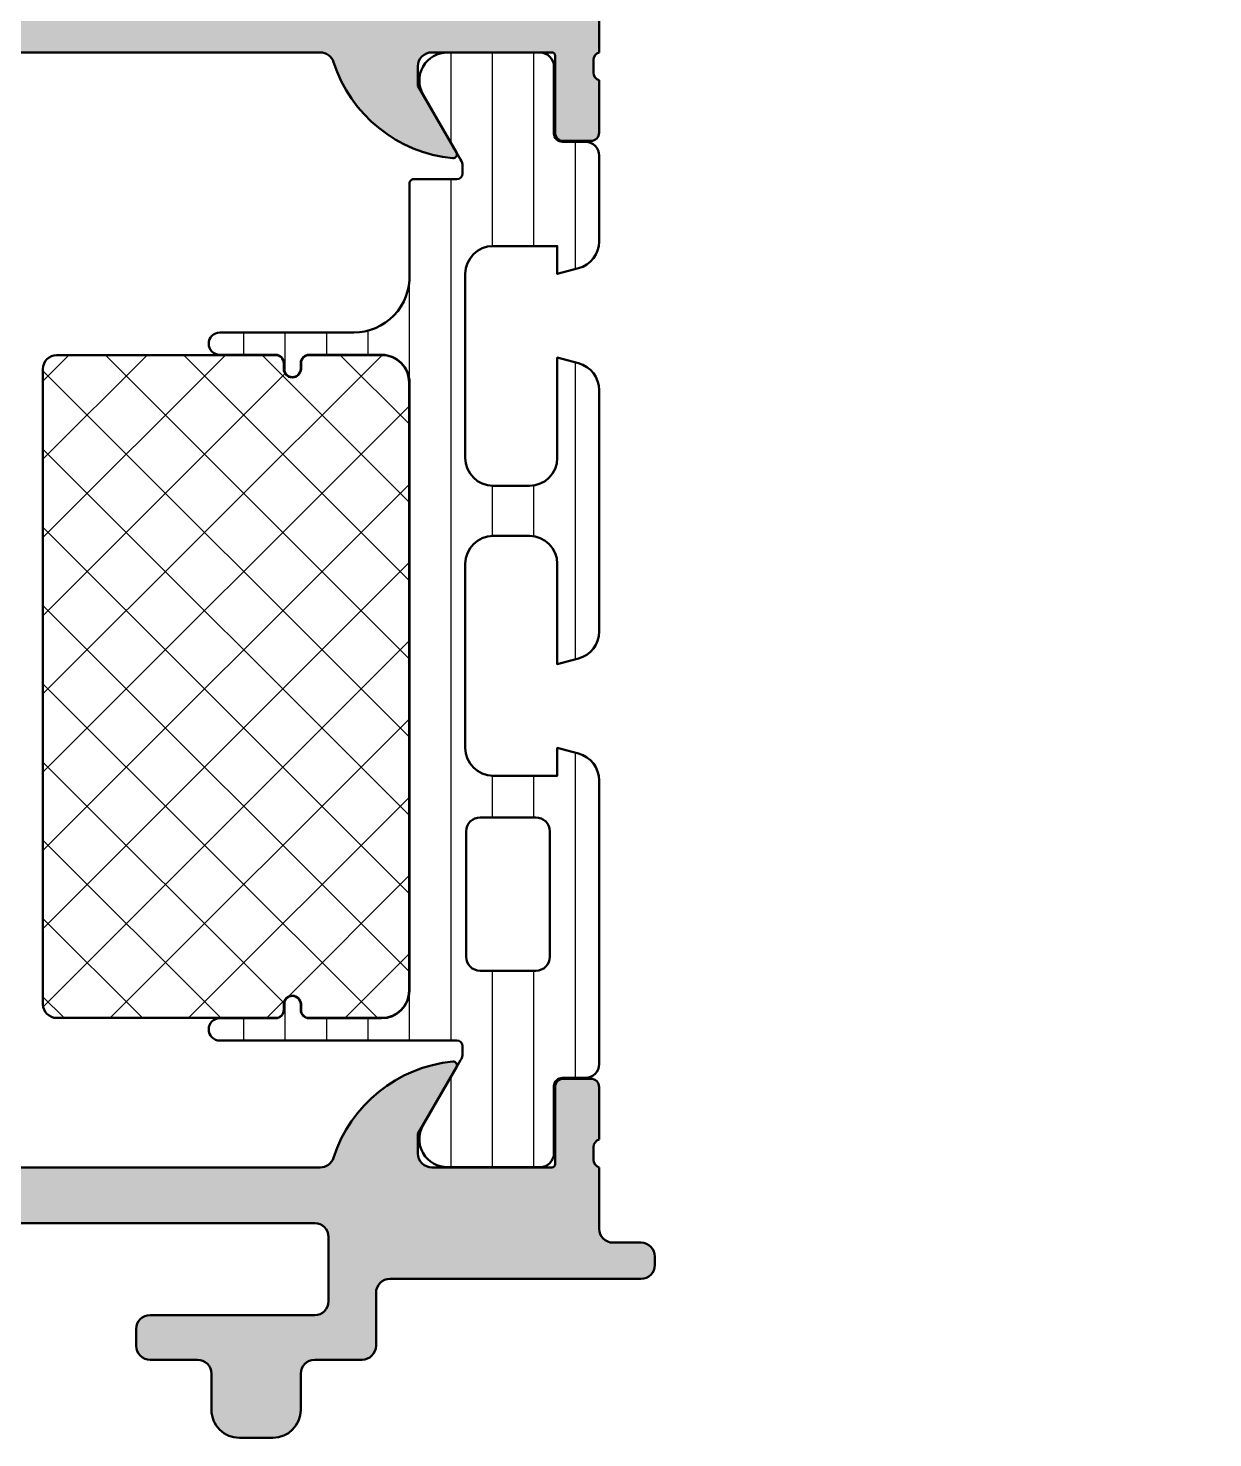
# Model space of a CAD drawing. Extents: x -4.5 to 60, y -87.2 to 0.
# Drawn here: x 17.5 to 60, y -87.2 to -36.6 of the extents above; entities that cross this region are included whole.
import ezdxf

# ---------------------------------------------------------------- set-up
doc = ezdxf.new("R2010")
doc.units = 0
for name, color, linetype, lineweight in [('0S-Alu contour', 7, 'Continuous', 50), ('0S-Alu hatch', 252, 'Continuous', 25), ('0S-Plastic contour', 254, 'Continuous', 50), ('0S-Plastic hatch', 253, 'Continuous', 25), ('0S-PT contour', 91, 'Continuous', 50), ('0S-PT hatch', 103, 'Continuous', 25)]:
    doc.layers.add(name, color=color, linetype=linetype, lineweight=lineweight)

# ---------------------------------------------------------------- blocks, each defined once
blk = doc.blocks.new('438370__1B727FAA_4828_47C8_94F1_CC97D6DBA15C_')
at = {"layer": '0S-Alu hatch'}
h = blk.add_hatch(color=256, dxfattribs=at)
edge = h.paths.add_edge_path()
edge.add_line((0.5, 0), (0.500450681694133, -1.999666455744744))
edge.add_line((0.500450681694133, -1.999666455744744), (0.7004506816941359, -1.999666455744744))
edge.add_line((0.7004506816941359, -1.999666455744744), (0.7003712279145802, -12.00000397255492))
edge.add_ellipse((0.2003712279303613, -11.99999999999964), major_axis=(-0.5000000000000027, 0), ratio=1, start_angle=90, end_angle=179.9995447792928, ccw=False)
edge.add_line((0.2003712279303613, -12.49999999999964), (-3.200002793002006, -12.49999999999964))
edge.add_arc((-3.200002793002006, -12.99999999999966), 0.5000000000000142, 90, 180)
edge.add_line((-3.70000279300202, -12.99999999999966), (-3.700002793002028, -16.39999999999965))
edge.add_arc((-3.200002793002028, -16.39999999999965), 0.5, 180, 270)
edge.add_line((-3.200002793002028, -16.89999999999965), (-2.70000279300202, -16.89999999999965))
edge.add_arc((-2.700002793002028, -16.39999999999965), 0.5, 270.0000000000008, 360)
edge.add_line((-2.200002793002028, -16.39999999999965), (-2.200002793002028, -13.99999999999966))
edge.add_line((-2.200002793002028, -13.99999999999966), (0, -13.99999999999966))
edge.add_ellipse((0, -14.49999999999966), major_axis=(-0.5, 0), ratio=1, start_angle=180, end_angle=270, ccw=False)
edge.add_line((0.5, -14.49999999999966), (0.5, -37.50000047048148))
edge.add_ellipse((0.4211635534569567, -37.76752106247459), major_axis=(-0.2788950563274337, 0), ratio=1, start_angle=178.8354106258825, end_angle=253.58012358050792, ccw=False)
edge.add_line((0.7000010000000004, -37.77318947047306), (0.7000010000000004, -38.22678347047296))
edge.add_ellipse((0.4211329043568384, -38.23244412995002), major_axis=(-0.2789255417371462, 0), ratio=1, start_angle=106.42459455535351, end_angle=181.1628700728881, ccw=False)
edge.add_line((0.5, -38.49998747047297), (0.5, -40.37999847048146))
edge.add_arc((0.8000000000000113, -40.37999847048146), 0.3000000000000114, 180, 270.0000000000013)
edge.add_line((0.8000000000000184, -40.67999847048147), (1.779974319042793, -40.67999847048146))
edge.add_arc((1.779974319042786, -40.37999847048145), 0.3000000000000114, 270.0000000000013, 360)
edge.add_line((2.079974319042797, -40.37999847048145), (2.07997431904279, -37.62000047048147))
edge.add_ellipse((2.199974319042787, -37.62000047048147), major_axis=(-0.1199999999999957, 0), ratio=1, start_angle=270, end_angle=360, ccw=False)
edge.add_line((2.199974319042787, -37.50000047048147), (6.5, -37.50000047048146))
edge.add_ellipse((6.5, -38.00000047048146), major_axis=(-0.5, 0), ratio=1, start_angle=180, end_angle=270, ccw=False)
edge.add_line((7, -38.00000047048146), (7, -38.70000047048144))
edge.add_line((7, -38.70000047048144), (5.618504542377642, -41.09282079350902))
edge.add_arc((5.73811978464829, -41.16188068583316), 0.1381197846482851, 149.9999999999973, 275.622577550796)
edge.add_arc((5.261776758826158, -36.32339160863387), 4.999999999999776, 275.6225775507942, 342.25158364393)
edge.add_ellipse((10.49999999999996, -38.00000047048166), major_axis=(-0.500000000000208, 0), ratio=1, start_angle=270, end_angle=342.25158364393064, ccw=False)
edge.add_line((10.49999999999996, -37.50000047048145), (27.99999999999999, -37.50000047048145))
edge.add_ellipse((27.99999999999999, -38.00000047048143), major_axis=(-0.4999999999999787, 0), ratio=1, start_angle=197.7484163560703, end_angle=270, ccw=False)
edge.add_arc((33.2382232411738, -36.32339160863363), 5.000000000000027, 197.7484163560699, 264.3774224492063)
edge.add_arc((32.76188021535169, -41.16188068583316), 0.1381197846483095, 264.3774224492052, 389.9999999999993)
edge.add_line((32.88149545762236, -41.092820793509), (31.49999999999999, -38.70000047048146))
edge.add_line((31.49999999999999, -38.70000047048146), (31.5, -38.00000047048146))
edge.add_ellipse((31.99999999999999, -38.00000047048146), major_axis=(-0.4999999999999858, 0), ratio=1, start_angle=270, end_angle=360, ccw=False)
edge.add_line((31.99999999999999, -37.50000047048148), (36.30002568095721, -37.50000047048148))
edge.add_ellipse((36.30002568095721, -37.62000047048147), major_axis=(-0.1199999999999974, 0), ratio=1, start_angle=180, end_angle=270.0000000000034, ccw=False)
edge.add_line((36.42002568095721, -37.62000047048147), (36.42002568095721, -40.37999847048147))
edge.add_arc((36.72002568095722, -40.37999847048147), 0.3000000000000043, 180, 270.0000000000027)
edge.add_line((36.72002568095723, -40.67999847048147), (37.7, -40.67999847048146))
edge.add_arc((37.7, -40.37999847048147), 0.2999999999999971, 270.0000000000013, 360)
edge.add_line((37.99999999999999, -40.37999847048147), (37.99999999999999, -38.49998747047295))
edge.add_ellipse((38.07886709564316, -38.23244412995002), major_axis=(-0.2789255417371423, 0), ratio=1, start_angle=-1.162870072879116, end_angle=73.57540544464621, ccw=False)
edge.add_line((37.79999899999999, -38.226783470473), (37.799999, -37.77318947047308))
edge.add_ellipse((38.07883644654307, -37.76752106247458), major_axis=(-0.2788950563274546, 0), ratio=1, start_angle=-73.58012358050439, end_angle=1.1645893741231816, ccw=False)
edge.add_line((38, -37.50000047048145), (38, -36.19999999999984))
edge.add_ellipse((38.4999999999999, -36.19999999999984), major_axis=(-0.4999999999999006, 0), ratio=1, start_angle=269.9999999999992, end_angle=360, ccw=False)
edge.add_line((38.49999999999991, -35.69999999999994), (41.49999999999998, -35.70000000000005))
edge.add_arc((41.5, -35.20000000000005), 0.5, 269.9999999999984, 360)
edge.add_line((42, -35.20000000000005), (42, -22.49999999999989))
edge.add_ellipse((42.52502695399255, -21.99999999999989), major_axis=(-0.7250195186467027, 0), ratio=1, start_angle=-43.60134995159717, end_angle=43.601349951597285, ccw=False)
edge.add_line((42, -21.49999999999989), (42, -17.5))
edge.add_ellipse((42.52502695399255, -17), major_axis=(-0.7250195186467027, 0), ratio=1, start_angle=-43.60134995159717, end_angle=43.601349951597285, ccw=False)
edge.add_line((42, -16.5), (42, -9.800000000000068))
edge.add_line((42, -9.800000000000068), (44.50000000000003, -9.799999999999969))
edge.add_arc((44.50000000000001, -9.299999999999969), 0.5, 270.0000000000025, 360)
edge.add_line((45.00000000000001, -9.299999999999981), (45.00000000000015, -2.500000000000056))
edge.add_ellipse((45.50000000000008, -2.500000000000056), major_axis=(-0.4999999999999361, 0), ratio=1, start_angle=270.00000000000244, end_angle=360, ccw=False)
edge.add_line((45.50000000000006, -2.000000000000113), (50.89999999999987, -1.999999999999872))
edge.add_ellipse((50.89999999999989, -2.499999999999957), major_axis=(-0.5000000000000853, 0), ratio=1, start_angle=180, end_angle=270.00000000000244, ccw=False)
edge.add_line((51.39999999999997, -2.499999999999943), (51.39999999999997, -4.499999999999943))
edge.add_arc((51.8999999999999, -4.499999999999943), 0.499999999999929, 180, 269.9999999999902)
edge.add_line((51.89999999999981, -4.999999999999872), (53.19999999999989, -5.000000000000099))
edge.add_arc((53.19999999999997, -4.500000000000028), 0.500000000000071, 269.9999999999902, 360)
edge.add_line((53.70000000000004, -4.500000000000028), (53.70000000000004, -4))
edge.add_line((53.70000000000004, -4), (52.70000000000005, -3.999999999999872))
edge.add_line((52.70000000000005, -3.999999999999872), (52.69999999999996, -2.499999999999943))
edge.add_ellipse((53.69999999999985, -2.499999999999886), major_axis=(-0.9999999999998863, 0), ratio=1, start_angle=269.9999999999996, end_angle=360, ccw=False)
edge.add_line((53.69999999999986, -1.5), (57.70000000000013, -1.500000000000042))
edge.add_ellipse((57.70000000000012, -2.499999999999985), major_axis=(-0.999999999999943, 0), ratio=1, start_angle=180, end_angle=269.9999999999996, ccw=False)
edge.add_line((58.70000000000007, -2.499999999999971), (58.70000000000009, -4.000000000000085))
edge.add_line((58.70000000000009, -4.000000000000085), (57.70000000000005, -4))
edge.add_line((57.70000000000005, -4), (57.70000000000004, -4.499999999999971))
edge.add_arc((58.20000000000006, -4.499999999999985), 0.5000000000000142, 180, 269.9999999999951)
edge.add_line((58.20000000000002, -5), (59.49999999999979, -5.000000000000113))
edge.add_arc((59.49999999999984, -4.499999999999943), 0.5000000000001706, 269.9999999999951, 360)
edge.add_line((60, -4.499999999999943), (60, -0.5))
edge.add_arc((59.5, -0.5), 0.5, 0, 90)
edge.add_line((59.5, 0), (0.5, 0))
edge = h.paths.add_edge_path()
edge.add_ellipse((2.80012443688907, -2.499991132928627), major_axis=(-0.4999999999999975, 0), ratio=1, start_angle=269.9999872669839, end_angle=359.99942502417446, ccw=False)
edge.add_line((2.800124548005598, -1.999991132928641), (42.70000011111657, -2.000000000000014))
edge.add_ellipse((42.70000000000004, -2.5), major_axis=(-0.4999999999999982, 0), ratio=1, start_angle=180, end_angle=269.99998726698306, ccw=False)
edge.add_line((43.20000000000002, -2.5), (43.20000000000005, -7.600000000000022))
edge.add_ellipse((42.69999999999994, -7.600000000000022), major_axis=(-0.5000000000001137, 0), ratio=1, start_angle=89.99999999999511, end_angle=180, ccw=False)
edge.add_line((42.69999999999989, -8.100000000000136), (41.29999999999999, -8.100000000000023))
edge.add_arc((41.29999999999991, -9.099999999999964), 0.999999999999943, 89.99999999999594, 180)
edge.add_line((40.29999999999997, -9.099999999999994), (40.30000000000007, -13.19999999999993))
edge.add_line((40.30000000000007, -13.19999999999993), (39.5, -14.0000000000001))
edge.add_line((39.5, -14.0000000000001), (39.49999999999999, -25))
edge.add_line((39.49999999999999, -25), (40.29999999999994, -25.80000000000007))
edge.add_line((40.29999999999994, -25.80000000000007), (40.29999999999995, -33.40000000000025))
edge.add_ellipse((39.80000000000011, -33.40000000000025), major_axis=(-0.4999999999998437, 0), ratio=1, start_angle=90, end_angle=180, ccw=False)
edge.add_line((39.80000000000011, -33.90000000000009), (36.7999999999999, -33.9000000000001))
edge.add_arc((36.79999999999991, -34.40000000000005), 0.4999999999999503, 90.00000000000081, 180)
edge.add_line((36.29999999999995, -34.40000000000022), (36.3000000000002, -35.09999999999979))
edge.add_ellipse((35.80000000000008, -35.09999999999979), major_axis=(-0.5000000000001137, 0), ratio=1, start_angle=90, end_angle=180, ccw=False)
edge.add_line((35.80000000000008, -35.5999999999999), (2.799797288570076, -35.60000000000002))
edge.add_ellipse((2.799797288570076, -35.10000000000002), major_axis=(-0.5, 0), ratio=1, start_angle=-0.0005749758254864901, end_angle=90, ccw=False)
edge.add_line((2.299797288595257, -35.09999498238915), (2.300124436914252, -2.499986115317994))
at = {"layer": '0S-Alu contour', "color": 7}
for points in [[(0.5, 0), (0.500450681694133, -1.999666455744744), (0.7004506816941359, -1.999666455744744), (0.7003712279145802, -12.00000397255492)], [(59.5, 0), (0.5, 0)], [(60, -4.499999999999943), (60, -0.5)], [(53.69999999999986, -1.5), (57.70000000000013, -1.500000000000042)], [(2.800124548005598, -1.999991132928641), (42.70000011111657, -2.000000000000014)], [(45.50000000000006, -2.000000000000113), (50.89999999999987, -1.999999999999872)], [(2.299797288595257, -35.09999498238915), (2.300124436914252, -2.499986115317994)], [(43.20000000000002, -2.5), (43.20000000000005, -7.600000000000022)], [(45.00000000000001, -9.299999999999981), (45.00000000000015, -2.500000000000056)], [(51.39999999999997, -2.499999999999943), (51.39999999999997, -4.499999999999943)], [(53.70000000000004, -4.500000000000028), (53.70000000000004, -4), (52.70000000000005, -3.999999999999872), (52.69999999999996, -2.499999999999943)], [(58.70000000000007, -2.499999999999971), (58.70000000000009, -4.000000000000085), (57.70000000000005, -4), (57.70000000000004, -4.499999999999971)], [(51.89999999999981, -4.999999999999872), (53.19999999999989, -5.000000000000099)], [(58.20000000000002, -5), (59.49999999999979, -5.000000000000113)], [(42.69999999999989, -8.100000000000136), (41.29999999999999, -8.100000000000023)], [(40.29999999999997, -9.099999999999994), (40.30000000000007, -13.19999999999993), (39.5, -14.0000000000001), (39.49999999999999, -25), (40.29999999999994, -25.80000000000007), (40.29999999999995, -33.40000000000025)], [(42, -16.5), (42, -9.800000000000068), (44.50000000000003, -9.799999999999969)], [(0.2003712279303613, -12.49999999999964), (-3.200002793002006, -12.49999999999964)], [(-3.70000279300202, -12.99999999999966), (-3.700002793002028, -16.39999999999965)], [(-2.200002793002028, -16.39999999999965), (-2.200002793002028, -13.99999999999966), (0, -13.99999999999966)], [(0.5, -14.49999999999966), (0.5, -37.50000047048148)], [(-3.200002793002028, -16.89999999999965), (-2.70000279300202, -16.89999999999965)], [(42, -21.49999999999989), (42, -17.5)], [(42, -35.20000000000005), (42, -22.49999999999989)], [(39.80000000000011, -33.90000000000009), (36.7999999999999, -33.9000000000001)], [(36.29999999999995, -34.40000000000022), (36.3000000000002, -35.09999999999979)], [(35.80000000000008, -35.5999999999999), (2.799797288570076, -35.60000000000002)], [(38.49999999999991, -35.69999999999994), (41.49999999999998, -35.70000000000005)], [(38, -37.50000047048145), (38, -36.19999999999984)], [(0.7000010000000004, -37.77318947047306), (0.7000010000000004, -38.22678347047296)], [(2.079974319042797, -40.37999847048145), (2.07997431904279, -37.62000047048147)], [(2.199974319042787, -37.50000047048147), (6.5, -37.50000047048146)], [(10.49999999999996, -37.50000047048145), (27.99999999999999, -37.50000047048145)], [(31.99999999999999, -37.50000047048148), (36.30002568095721, -37.50000047048148)], [(36.42002568095721, -37.62000047048147), (36.42002568095721, -40.37999847048147)], [(37.79999899999999, -38.226783470473), (37.799999, -37.77318947047308)], [(7, -38.00000047048146), (7, -38.70000047048144), (5.618504542377642, -41.09282079350902)], [(32.88149545762236, -41.092820793509), (31.49999999999999, -38.70000047048146), (31.5, -38.00000047048146)], [(0.5, -38.49998747047297), (0.5, -40.37999847048146)], [(37.99999999999999, -40.37999847048147), (37.99999999999999, -38.49998747047295)], [(0.8000000000000184, -40.67999847048147), (1.779974319042793, -40.67999847048146)], [(36.72002568095723, -40.67999847048147), (37.7, -40.67999847048146)]]:
    blk.add_lwpolyline(points, dxfattribs=at)
for centre, radius, start, end in [((59.5, -0.5), 0.5, 0, 90), ((51.8999999999999, -4.499999999999943), 0.499999999999929, 180, 269.9999999999902), ((53.19999999999997, -4.500000000000028), 0.500000000000071, 269.9999999999902, 0), ((58.20000000000006, -4.499999999999985), 0.5000000000000142, 180, 269.9999999999951), ((59.49999999999984, -4.499999999999943), 0.5000000000001706, 269.9999999999951, 0), ((41.29999999999991, -9.099999999999964), 0.999999999999943, 89.99999999999594, 180), ((44.50000000000001, -9.299999999999969), 0.5, 270.0000000000025, 0), ((-3.200002793002006, -12.99999999999966), 0.5000000000000142, 90, 180), ((-3.200002793002028, -16.39999999999965), 0.5, 180, 270), ((-2.700002793002028, -16.39999999999965), 0.5, 270.0000000000008, 0), ((36.79999999999991, -34.40000000000005), 0.4999999999999503, 90.00000000000081, 180), ((41.5, -35.20000000000005), 0.5, 269.9999999999984, 0), ((5.261776758826158, -36.32339160863387), 4.999999999999776, 275.6225775507942, 342.25158364393), ((33.2382232411738, -36.32339160863363), 5.000000000000027, 197.7484163560699, 264.3774224492063), ((0.8000000000000113, -40.37999847048146), 0.3000000000000114, 180, 270.0000000000013), ((1.779974319042786, -40.37999847048145), 0.3000000000000114, 270.0000000000013, 0), ((36.72002568095722, -40.37999847048147), 0.3000000000000043, 180, 270.0000000000027), ((37.7, -40.37999847048147), 0.2999999999999971, 270.0000000000013, 0), ((5.73811978464829, -41.16188068583316), 0.1381197846482851, 149.9999999999973, 275.622577550796), ((32.76188021535169, -41.16188068583316), 0.1381197846483095, 264.3774224492052, 29.99999999999932)]:
    blk.add_arc(centre, radius, start, end, dxfattribs=at)
at = {"layer": '0S-Alu contour', "color": 7, "extrusion": (0, 0, -1)}
for centre, radius, start, end in [((-53.69999999999985, -2.499999999999886), 0.9999999999998863, 0, 90.0000000000004), ((-57.70000000000012, -2.499999999999985), 0.999999999999943, 90.0000000000004, 180), ((-2.80012443688907, -2.499991132928627), 0.4999999999999975, 0.000574975825512, 90.0000127330161), ((-42.70000000000004, -2.5), 0.4999999999999982, 90.00001273301693, 180), ((-45.50000000000008, -2.500000000000056), 0.4999999999999361, 0, 89.99999999999756), ((-50.89999999999989, -2.499999999999957), 0.5000000000000853, 89.99999999999756, 180), ((-42.69999999999994, -7.600000000000022), 0.5000000000001137, 180, 270.0000000000049), ((-0.2003712279303613, -11.99999999999964), 0.5000000000000027, 180.0004552207073, 270), ((0, -14.49999999999966), 0.5, 90, 180), ((-42.52502695399255, -17), 0.7250195186467027, 316.3986500484028, 43.60134995159724), ((-42.52502695399255, -21.99999999999989), 0.7250195186467027, 316.3986500484028, 43.60134995159724), ((-39.80000000000011, -33.40000000000025), 0.4999999999998437, 180, 270), ((-2.799797288570076, -35.10000000000002), 0.5, 270, 0.000574975825512), ((-35.80000000000008, -35.09999999999979), 0.5000000000001137, 180, 270), ((-38.4999999999999, -36.19999999999984), 0.4999999999999006, 0, 90.00000000000081), ((-0.4211635534569567, -37.76752106247459), 0.2788950563274337, 106.4198764194921, 181.1645893741176), ((-2.199974319042787, -37.62000047048147), 0.1199999999999957, 0, 90), ((-6.5, -38.00000047048146), 0.5, 90, 180), ((-10.49999999999996, -38.00000047048166), 0.500000000000208, 17.74841635606932, 90), ((-27.99999999999999, -38.00000047048143), 0.4999999999999787, 90, 162.2515836439297), ((-31.99999999999999, -38.00000047048146), 0.4999999999999858, 0, 90), ((-36.30002568095721, -37.62000047048147), 0.1199999999999974, 89.99999999999662, 180), ((-38.07883644654307, -37.76752106247458), 0.2788950563274546, 358.8354106258768, 73.58012358050449), ((-0.4211329043568384, -38.23244412995002), 0.2789255417371462, 178.8371299271119, 253.5754054446465), ((-38.07886709564316, -38.23244412995002), 0.2789255417371423, 286.4245945553538, 1.162870072879015)]:
    blk.add_arc(centre, radius, start, end, dxfattribs=at)
blk = doc.blocks.new('438380__23ADF90E_A364_48B2_A995_F6EEBD6AEDE5_')
at = {"layer": '0S-Alu hatch'}
h = blk.add_hatch(color=256, dxfattribs=at)
edge = h.paths.add_edge_path()
edge.add_line((0.4999999999999858, -78.00000047048133), (0.4999999999999858, -77.50000047048145))
edge.add_arc((0.4211635534569567, -77.23247987848836), 0.2788950563274181, 286.4198764194902, 361.1645893740678)
edge.add_line((0.7000009999999861, -77.22681147049013), (0.7000009999999861, -76.77321747048998))
edge.add_arc((0.4211329043568171, -76.7675568110129), 0.2789255417371499, 358.8371299271103, 433.5754054446432)
edge.add_line((0.4999999999999929, -76.50001347048998), (0.4999999999999858, -74.62000247048147))
edge.add_ellipse((0.799999999999983, -74.62000247048147), major_axis=(-0.2999999999999989, 0), ratio=1, start_angle=270, end_angle=360, ccw=False)
edge.add_line((0.799999999999983, -74.32000247048147), (1.779974319042779, -74.32000247048146))
edge.add_ellipse((1.779974319042779, -74.62000247048145), major_axis=(-0.2999999999999971, 0), ratio=1, start_angle=180, end_angle=270, ccw=False)
edge.add_line((2.079974319042776, -74.62000247048145), (2.079974319042776, -77.38000047048146))
edge.add_arc((2.19997431904278, -77.38000047048146), 0.1200000000000037, 180, 270)
edge.add_line((2.19997431904278, -77.50000047048145), (6.499999999999985, -77.50000047048145))
edge.add_arc((6.499999999999985, -77.00000047048145), 0.5, 270, 360)
edge.add_line((6.999999999999985, -77.00000047048145), (6.999999999999992, -76.30000047048146))
edge.add_line((6.999999999999992, -76.30000047048146), (5.618504542377635, -73.90718014745393))
edge.add_ellipse((5.738119784648304, -73.83812025512978), major_axis=(-0.1381197846483005, 0), ratio=1, start_angle=-95.62257755078917, end_angle=29.99999999999818, ccw=False)
edge.add_ellipse((5.261776758826187, -78.67660933232928), major_axis=(-4.999999999999978, 0), ratio=1, start_angle=197.7484163560702, end_angle=264.37742244920634, ccw=False)
edge.add_arc((10.49999999999998, -77.00000047048145), 0.5000000000000028, 197.7484163560696, 270)
edge.add_line((10.49999999999998, -77.50000047048145), (27.99999999999999, -77.50000047048145))
edge.add_arc((27.99999999999999, -77.00000047048144), 0.5000000000000285, 270, 342.2515836439307)
edge.add_ellipse((33.23822324117377, -78.67660933232924), major_axis=(-4.999999999999944, 0), ratio=1, start_angle=275.62257755079327, end_angle=342.25158364392985, ccw=False)
edge.add_ellipse((32.7618802153517, -73.83812025512977), major_axis=(-0.1381197846483025, 0), ratio=1, start_angle=150.0000000000018, end_angle=275.6225775507957, ccw=False)
edge.add_line((32.88149545762237, -73.90718014745391), (31.49999999999999, -76.30000047048146))
edge.add_line((31.49999999999999, -76.30000047048146), (31.49999999999999, -77.00000047048145))
edge.add_arc((31.99999999999999, -77.00000047048145), 0.5, 180, 270)
edge.add_line((31.99999999999999, -77.50000047048145), (36.3000256809572, -77.50000047048145))
edge.add_arc((36.3000256809572, -77.38000047048146), 0.1200000000000045, 270, 360)
edge.add_line((36.4200256809572, -77.38000047048146), (36.4200256809572, -74.62000247048147))
edge.add_ellipse((36.7200256809572, -74.62000247048147), major_axis=(-0.2999999999999971, 0), ratio=1, start_angle=270, end_angle=360, ccw=False)
edge.add_line((36.7200256809572, -74.32000247048147), (37.69999999999999, -74.32000247048147))
edge.add_ellipse((37.69999999999999, -74.62000247048147), major_axis=(-0.2999999999999971, 0), ratio=1, start_angle=180, end_angle=270, ccw=False)
edge.add_line((37.99999999999999, -74.62000247048147), (37.99999999999999, -76.50001347048996))
edge.add_arc((38.07886709564316, -76.7675568110129), 0.2789255417371463, 106.4245945553567, 181.1628700727492)
edge.add_line((37.79999899999999, -76.77321747048929), (37.79999899999999, -77.22681147049006))
edge.add_arc((38.07883644654305, -77.23247987848833), 0.2788950563274429, 178.8354106259234, 253.5801235805065)
edge.add_line((37.99999999999999, -77.50000047048145), (37.99999999999993, -79.69998491514444))
edge.add_arc((38.49999999999994, -79.69998491514446), 0.5000000000000142, 180, 270)
edge.add_line((38.49999999999994, -80.19998491514447), (39.49994660145424, -80.19998491142039))
edge.add_ellipse((39.49994660145423, -80.70003832137357), major_axis=(-0.5000534099531962, 0), ratio=1, start_angle=180.0122382036296, end_angle=269.9999999999992, ccw=False)
edge.add_line((40.0000000000003, -80.69993151149224), (40.00000000093087, -80.99994981992937))
edge.add_ellipse((39.49996948242077, -80.99994981992823), major_axis=(-0.5000305185101013, 0), ratio=1, start_angle=90.00025634190888, end_angle=180, ccw=False)
edge.add_line((39.49997171956248, -81.49998033843333), (30.5000298196564, -81.50002060346154))
edge.add_arc((30.50003205661715, -82.0000206034563), 0.4999999999997602, 90.00025633681858, 180)
edge.add_line((30.00003205661739, -82.0000206034563), (30.00003205661717, -83.90000047048159))
edge.add_ellipse((29.50003205661713, -83.90000047048152), major_axis=(-0.5000000000000427, 0), ratio=1, start_angle=90.00000000000728, end_angle=180, ccw=False)
edge.add_line((29.50003205661719, -84.40000047048156), (27.80003205661657, -84.40000047048181))
edge.add_arc((27.80003205661664, -84.90000047048221), 0.5000000000003979, 90.00000000000813, 180)
edge.add_line((27.30003205661625, -84.90000047048221), (27.30003205661667, -86.20000047048113))
edge.add_ellipse((26.30003205661628, -86.20000047048148), major_axis=(-1.000000000000401, 0), ratio=1, start_angle=90.00000000000568, end_angle=180, ccw=False)
edge.add_line((26.30003205661637, -87.20000047048188), (25.10003205661675, -87.200000470482))
edge.add_ellipse((25.10003205661666, -86.200000470482), major_axis=(-1, 0), ratio=1, start_angle=0, end_angle=90.00000000000568, ccw=False)
edge.add_line((24.10003205661666, -86.200000470482), (24.10003205661663, -84.90000047048154))
edge.add_arc((23.60003205661666, -84.90000047048154), 0.4999999999999716, 0, 90.00000000001138)
edge.add_line((23.60003205661656, -84.40000047048159), (21.90003205661657, -84.40000047048191))
edge.add_ellipse((21.90003205661647, -83.90000047048181), major_axis=(-0.5000000000001279, 0), ratio=1, start_angle=0, end_angle=90.00000000001143, ccw=False)
edge.add_line((21.40003205661634, -83.90000047048181), (21.40003205661637, -83.30000047048152))
edge.add_ellipse((21.90003205661624, -83.30000047048154), major_axis=(-0.4999999999998686, 0), ratio=1, start_angle=270, end_angle=360, ccw=False)
edge.add_line((21.90003205661624, -82.80000047048166), (27.80003205661657, -82.80000047048166))
edge.add_arc((27.80003205661657, -82.3000004704819), 0.4999999999997727, 270, 360)
edge.add_line((28.30003205661635, -82.3000004704819), (28.30003205661635, -80.0000004704818))
edge.add_arc((27.80003205661636, -80.0000004704818), 0.4999999999999858, 0, 90)
edge.add_line((27.80003205661636, -79.50000047048182), (-4.000000000000227, -79.50000047048161))
edge.add_ellipse((-4.000000000000227, -79.00000047048161), major_axis=(-0.5, 0), ratio=1, start_angle=0, end_angle=90, ccw=False)
edge.add_line((-4.500000000000227, -79.00000047048161), (-4.500000000000227, -78.50000051262818))
edge.add_ellipse((-3.999999957853397, -78.50000051262816), major_axis=(-0.5000000421468372, 0), ratio=1, start_angle=270, end_angle=360, ccw=False)
edge.add_line((-3.999999957853397, -78.00000047048133), (0.4999999999999858, -78.00000047048133))
at = {"layer": '0S-Alu contour', "color": 7}
for points in [[(0.799999999999983, -74.32000247048147), (1.779974319042779, -74.32000247048146)], [(6.999999999999985, -77.00000047048145), (6.999999999999992, -76.30000047048146), (5.618504542377635, -73.90718014745393)], [(32.88149545762237, -73.90718014745391), (31.49999999999999, -76.30000047048146), (31.49999999999999, -77.00000047048145)], [(36.7200256809572, -74.32000247048147), (37.69999999999999, -74.32000247048147)], [(0.4999999999999929, -76.50001347048998), (0.4999999999999858, -74.62000247048147)], [(2.079974319042776, -74.62000247048145), (2.079974319042776, -77.38000047048146)], [(36.4200256809572, -77.38000047048146), (36.4200256809572, -74.62000247048147)], [(37.99999999999999, -74.62000247048147), (37.99999999999999, -76.50001347048996)], [(0.7000009999999861, -77.22681147049013), (0.7000009999999861, -76.77321747048998)], [(37.79999899999999, -76.77321747048929), (37.79999899999999, -77.22681147049006)], [(0.4999999999999858, -78.00000047048133), (0.4999999999999858, -77.50000047048145)], [(2.19997431904278, -77.50000047048145), (6.499999999999985, -77.50000047048145)], [(10.49999999999998, -77.50000047048145), (27.99999999999999, -77.50000047048145)], [(31.99999999999999, -77.50000047048145), (36.3000256809572, -77.50000047048145)], [(37.99999999999999, -77.50000047048145), (37.99999999999993, -79.69998491514444)], [(-3.999999957853397, -78.00000047048133), (0.4999999999999858, -78.00000047048133)], [(-4.500000000000227, -79.00000047048161), (-4.500000000000227, -78.50000051262818)], [(27.80003205661636, -79.50000047048182), (-4.000000000000227, -79.50000047048161)], [(28.30003205661635, -82.3000004704819), (28.30003205661635, -80.0000004704818)], [(38.49999999999994, -80.19998491514447), (39.49994660145424, -80.19998491142039)], [(40.0000000000003, -80.69993151149224), (40.00000000093087, -80.99994981992937)], [(39.49997171956248, -81.49998033843333), (30.5000298196564, -81.50002060346154)], [(30.00003205661739, -82.0000206034563), (30.00003205661717, -83.90000047048159)], [(21.90003205661624, -82.80000047048166), (27.80003205661657, -82.80000047048166)], [(21.40003205661634, -83.90000047048181), (21.40003205661637, -83.30000047048152)], [(23.60003205661656, -84.40000047048159), (21.90003205661657, -84.40000047048191)], [(29.50003205661719, -84.40000047048156), (27.80003205661657, -84.40000047048181)], [(24.10003205661666, -86.200000470482), (24.10003205661663, -84.90000047048154)], [(27.30003205661625, -84.90000047048221), (27.30003205661667, -86.20000047048113)], [(26.30003205661637, -87.20000047048188), (25.10003205661675, -87.200000470482)]]:
    blk.add_lwpolyline(points, dxfattribs=at)
at = {"layer": '0S-Alu contour', "color": 7, "extrusion": (0, 0, -1)}
for centre, radius, start, end in [((-5.738119784648304, -73.83812025512978), 0.1381197846483005, 330.0000000000018, 95.62257755078927), ((-5.261776758826187, -78.67660933232928), 4.999999999999978, 95.62257755079365, 162.2515836439298), ((-33.23822324117377, -78.67660933232924), 4.999999999999944, 17.74841635607014, 84.37742244920672), ((-32.7618802153517, -73.83812025512977), 0.1381197846483025, 84.37742244920427, 209.9999999999983), ((-0.799999999999983, -74.62000247048147), 0.2999999999999989, 0, 90), ((-1.779974319042779, -74.62000247048145), 0.2999999999999971, 90, 180), ((-36.7200256809572, -74.62000247048147), 0.2999999999999971, 0, 90), ((-37.69999999999999, -74.62000247048147), 0.2999999999999971, 90, 180), ((3.999999957853397, -78.50000051262816), 0.5000000421468372, 0, 90), ((4.000000000000227, -79.00000047048161), 0.5, 270, 0), ((-39.49994660145423, -80.70003832137357), 0.5000534099531962, 90.00000000000081, 179.9877617963704), ((-39.49996948242077, -80.99994981992823), 0.5000305185101013, 180, 269.9997436580911), ((-21.90003205661624, -83.30000047048154), 0.4999999999998686, 0, 90), ((-21.90003205661647, -83.90000047048181), 0.5000000000001279, 269.9999999999886, 0), ((-29.50003205661713, -83.90000047048152), 0.5000000000000427, 180, 269.9999999999927), ((-25.10003205661666, -86.200000470482), 1, 269.9999999999943, 0), ((-26.30003205661628, -86.20000047048148), 1.000000000000401, 180, 269.9999999999943)]:
    blk.add_arc(centre, radius, start, end, dxfattribs=at)
at = {"layer": '0S-Alu contour', "color": 7}
for centre, radius, start, end in [((0.4211329043568171, -76.7675568110129), 0.2789255417371499, 358.8371299271103, 73.57540544464332), ((38.07886709564316, -76.7675568110129), 0.2789255417371463, 106.4245945553567, 181.1628700727492), ((0.4211635534569567, -77.23247987848836), 0.2788950563274181, 286.4198764194902, 1.164589374067817), ((6.499999999999985, -77.00000047048145), 0.5, 270, 0), ((10.49999999999998, -77.00000047048145), 0.5000000000000028, 197.7484163560696, 270), ((27.99999999999999, -77.00000047048144), 0.5000000000000285, 270, 342.2515836439307), ((31.99999999999999, -77.00000047048145), 0.5, 180, 270), ((38.07883644654305, -77.23247987848833), 0.2788950563274429, 178.8354106259234, 253.5801235805065), ((2.19997431904278, -77.38000047048146), 0.1200000000000037, 180, 270), ((36.3000256809572, -77.38000047048146), 0.1200000000000045, 270, 0), ((27.80003205661636, -80.0000004704818), 0.4999999999999858, 0, 90), ((38.49999999999994, -79.69998491514446), 0.5000000000000142, 180, 270), ((30.50003205661715, -82.0000206034563), 0.4999999999997602, 90.00025633681858, 180), ((27.80003205661657, -82.3000004704819), 0.4999999999997727, 270, 0), ((23.60003205661666, -84.90000047048154), 0.4999999999999716, 0, 90.00000000001138), ((27.80003205661664, -84.90000047048221), 0.5000000000003979, 90.00000000000813, 180)]:
    blk.add_arc(centre, radius, start, end, dxfattribs=at)
blk = doc.blocks.new('284832__190602EB_FD23_4559_8E09_B78EFB49556A___219967C8_0845_4AE6_BC60_C11AA9EE72A9_')
at = {"layer": '0S-Plastic hatch'}
h = blk.add_hatch(dxfattribs=at)
h.set_pattern_fill('ANSI31', color=256, scale=0.4680000000000001, angle=45, style=0)
h.set_pattern_definition([(90, (0, 0), (-1.4859, 0), [])])
edge = h.paths.add_edge_path()
edge.add_ellipse((36.99892649490307, -44.28004939719947), major_axis=(-1.001111854104473, 0), ratio=1, start_angle=105.0597024765369, end_angle=179.9596735685377, ccw=False)
edge.add_line((37.25904078659061, -45.24677867661972), (36.50003810104311, -45.44972057115105))
edge.add_line((36.50003810104311, -45.44972057115105), (36.50006098922637, -44.44972057115117))
edge.add_line((36.50006098922637, -44.44972057115117), (34.2000426786686, -44.44972057115117))
edge.add_arc((34.20015269983277, -45.44983822256692), 1.000117657467372, 90.00630300678128, 179.9932598604371)
edge.add_line((33.20003504928552, -45.44972057109883), (33.20003504928541, -52.04972896993494))
edge.add_arc((34.2001443001041, -52.04961131945665), 1.00010925773875, 180.0067401394547, 269.9936969971498)
edge.add_line((34.20003427993258, -53.04972057114385), (35.5000419222214, -53.04972057114387))
edge.add_arc((35.49992381025813, -52.04958338974182), 1.000137188376307, 270.0067663887515, 359.9921411636064)
edge.add_line((36.50006098922636, -52.04972057112894), (36.50006098922665, -48.44972057115118))
edge.add_line((36.50006098922665, -48.44972057115118), (37.25904078659456, -48.65272350083962))
edge.add_ellipse((36.99885318139609, -49.619516940252), major_axis=(-1.001192860736502, 0), ratio=1, start_angle=180.0452109684476, end_angle=254.9372000723434, ccw=False)
edge.add_line((38.00004573043742, -49.61872691881371), (38.00004573043747, -58.28071422351344))
edge.add_ellipse((36.9988928940522, -58.28000958297325), major_axis=(-1.001153084358508, 0), ratio=1, start_angle=105.05970247659309, end_angle=179.959673567417, ccw=False)
edge.add_line((37.2590178984081, -59.2467786766194), (36.5000609892267, -59.44970833148087))
edge.add_line((36.5000609892267, -59.44970833148087), (36.50006098922637, -55.84971446426663))
edge.add_arc((35.49992381025798, -55.84985164576064), 1.00013718837647, 0.007858842515296, 89.9932336145888)
edge.add_line((35.50004192216295, -54.84971446435842), (34.20003427993257, -54.84971446435841))
edge.add_arc((34.2001443001041, -55.84982371604569), 1.000109257738835, 90.00630300285063, 179.9932598641142)
edge.add_line((33.20003504928531, -55.84970606562991), (33.20003810104605, -62.45000783706678))
edge.add_arc((34.20015269949698, -62.44989018600828), 1.00011460537102, 180.0067401366428, 269.9999999999972)
edge.add_line((34.20015269949693, -63.45000479137929), (36.50006098922653, -63.45000478532782))
edge.add_line((36.50006098922653, -63.45000478532782), (36.50003810104328, -62.45000478532782))
edge.add_line((36.50003810104328, -62.45000478532782), (37.25901789840569, -62.6530077150147))
edge.add_ellipse((36.99883831725935, -63.61977133903572), major_axis=(-1.001161984483899, 0), ratio=1, start_angle=180.0452109688829, end_angle=254.93720007266802, ccw=False)
edge.add_line((37.99999999005768, -63.61898134195365), (37.99999994140301, -73.7900034600016))
edge.add_ellipse((37.49999994140293, -73.79000345760977), major_axis=(-0.5000000000000853, 0), ratio=1, start_angle=90.00000089901181, end_angle=180, ccw=False)
edge.add_line((37.49999994924829, -74.29000345760986), (36.67966732203522, -74.29000347048147))
edge.add_arc((36.67966732674244, -74.59000347048153), 0.3000000000000683, 90.00000089901236, 180.0079886915352)
edge.add_line((36.37966732965843, -74.59004529917246), (36.38000195119535, -76.98993477851104))
edge.add_ellipse((35.88000597860985, -76.99000449304278), major_axis=(-0.4999959774456573, 0), ratio=1, start_angle=90, end_angle=180.0079887612006, ccw=False)
edge.add_line((35.88000597860985, -77.49000047048844), (32.56484065216823, -77.49000047048146))
edge.add_ellipse((32.55296320908865, -76.49007100979654), major_axis=(-0.9999999999998765, 0), ratio=1, start_angle=-29.999996599342126, end_angle=90.68054336162987, ccw=False)
edge.add_line((31.68693777562797, -75.99007106119753), (33.03301271673034, -73.65860055284034))
edge.add_arc((32.6, -73.40860057854083), 0.499999999999952, 330.0000034006579, 360)
edge.add_line((33.09999999999995, -73.40860057854083), (33.09999999999999, -73.1500004576126))
edge.add_arc((32.89999999999999, -73.15000045761256), 0.2000000000000028, 0, 90)
edge.add_line((32.89999999999999, -72.95000045761256), (24.40004227636656, -72.95000045761245))
edge.add_ellipse((24.40004227636656, -72.55000656112807), major_axis=(-0.399993896484375, 0), ratio=1, start_angle=-89.99999999999898, end_angle=90.00000000000102, ccw=False)
edge.add_line((24.40004227636655, -72.1500126646437), (26.40004532812412, -72.1500126646437))
edge.add_arc((26.40004532812412, -71.85001266464357), 0.300000000000125, 270, 360)
edge.add_line((26.70004532812424, -71.85001266464357), (26.70004532812424, -71.65001266464105))
edge.add_ellipse((27.00004075048758, -71.65001266464114), major_axis=(-0.2999954223633381, 0), ratio=1, start_angle=180, end_angle=360, ccw=False)
edge.add_line((27.30003617285092, -71.65001266464122), (27.3000361728508, -71.8500126646434))
edge.add_arc((27.60003617285099, -71.85001266464357), 0.3000000000001819, 180, 270.0000000000013)
edge.add_line((27.60003617285099, -72.15001266464375), (30.19999995633153, -72.1500126646437))
edge.add_arc((30.1999999563315, -71.15001266464358), 1.000000000000113, 270.0000000000012, 360)
edge.add_line((31.19999995633162, -71.15001266464358), (31.19999995633002, -49.35000045761249))
edge.add_arc((30.19999995632988, -49.35000045761257), 1.000000000000135, 0, 90.00000000001994)
edge.add_line((30.19999995632954, -48.35000045761244), (27.60003617285087, -48.35000045761335))
edge.add_arc((27.60003617285098, -48.65000045761341), 0.3000000000000682, 90.00000000002036, 180)
edge.add_line((27.30003617285091, -48.65000045761341), (27.3000361728508, -48.85000045761609))
edge.add_ellipse((27.00004075048752, -48.85000045761611), major_axis=(-0.2999954223632812, 0), ratio=1, start_angle=0, end_angle=180, ccw=False)
edge.add_line((26.70004532812424, -48.85000045761613), (26.70004532812412, -48.65000045761312))
edge.add_arc((26.40004532812417, -48.65000045761329), 0.2999999999999545, 0, 89.99999999998236)
edge.add_line((26.40004532812426, -48.35000045761333), (24.40004227636648, -48.35000045761272))
edge.add_ellipse((24.40004227636649, -47.95000656112833), major_axis=(-0.3999938964843821, 0), ratio=1, start_angle=-90.00000000000102, end_angle=89.99999999999898, ccw=False)
edge.add_line((24.40004227636649, -47.55001266464395), (29.20163814463358, -47.55001266464347))
edge.add_arc((29.20163814463338, -45.55001266464347), 2.000000000000007, 270.0000000000057, 362.2920152210312)
edge.add_line((31.20003810104453, -45.47002757718367), (31.20003810104429, -42.20000051040245))
edge.add_ellipse((31.35003810104429, -42.20000051040245), major_axis=(-0.1499999999999915, 0), ratio=1, start_angle=269.99999999999454, end_angle=360, ccw=False)
edge.add_line((31.3500381010443, -42.05000051040246), (32.89999650232782, -42.0500005104026))
edge.add_arc((32.89999650232783, -41.85000051040279), 0.199999999999811, 269.9999999999959, 359.999225050491)
edge.add_line((33.09999650230935, -41.85000321548524), (33.09999999995421, -41.59140712509041))
edge.add_arc((32.59999999999998, -41.59140036242219), 0.4999999999999748, 359.999225055194, 389.9999965993453)
edge.add_line((33.03301271673033, -41.34140038812264), (31.68693777562787, -39.00992987976547))
edge.add_ellipse((32.55296320908854, -38.50992993116641), major_axis=(-0.9999999999999065, 0), ratio=1, start_angle=-90.6805433616762, end_angle=29.99999659934491, ccw=False)
edge.add_line((32.56484065216894, -37.51000047048146), (35.88000597860997, -37.5100004704745))
edge.add_ellipse((35.88000597860997, -38.00999644792027), major_axis=(-0.4999959774457707, 0), ratio=1, start_angle=179.9996975242515, end_angle=270, ccw=False)
edge.add_line((36.38000195604877, -38.00999908749789), (36.37966732674249, -40.4099974704815))
edge.add_arc((36.6796673267425, -40.40999747048151), 0.3000000000000185, 180, 270.0000000000013)
edge.add_line((36.67966732674251, -40.70999747048153), (37.5, -40.70999747048151))
edge.add_ellipse((37.5, -41.21003557152604), major_axis=(-0.500038101044524, 0), ratio=1, start_angle=180, end_angle=270, ccw=False)
edge.add_line((38.00003810104452, -41.21003557152604), (38.00003810104453, -44.28075400870107))
edge = h.paths.add_edge_path()
edge.add_line((36.23182147402345, -69.94527687677217), (36.23182523166258, -65.44527683502066))
edge.add_arc((35.7318252316627, -65.44527645925682), 0.5000000000000134, 359.9999569372958, 449.9999999999992)
edge.add_line((35.73182523166271, -64.9452764592568), (33.73182463635084, -64.9452764592568))
edge.add_arc((33.73182463635084, -65.44527645925675), 0.4999999999999432, 89.9999999999992, 180)
edge.add_line((33.23182463635089, -65.44527645925675), (33.23182463635089, -69.94527645925669))
edge.add_arc((33.73182463635089, -69.94527645925669), 0.5, 180, 270)
edge.add_line((33.73182463635089, -70.44527645925668), (35.73182147402365, -70.44527645925668))
edge.add_arc((35.73182147402365, -69.9452764592567), 0.4999999999999716, 270.0000000000008, 359.9999521581937)
at = {"layer": '0S-Alu contour', "color": 7}
for points in [[(35.73182523166271, -64.9452764592568), (33.73182463635084, -64.9452764592568)], [(33.23182463635089, -65.44527645925675), (33.23182463635089, -69.94527645925669)], [(36.23182147402345, -69.94527687677217), (36.23182523166258, -65.44527683502066)], [(33.73182463635089, -70.44527645925668), (35.73182147402365, -70.44527645925668)]]:
    blk.add_lwpolyline(points, dxfattribs=at)
for centre, radius, start, end in [((33.73182463635084, -65.44527645925675), 0.4999999999999432, 89.9999999999992, 180), ((35.7318252316627, -65.44527645925682), 0.5000000000000134, 359.9999569372958, 89.9999999999992), ((33.73182463635089, -69.94527645925669), 0.5, 180, 270), ((35.73182147402365, -69.9452764592567), 0.4999999999999716, 270.0000000000008, 359.9999521581937)]:
    blk.add_arc(centre, radius, start, end, dxfattribs=at)
at = {"layer": '0S-Plastic contour', "color": 7}
for points in [[(32.56484065216894, -37.51000047048146), (35.88000597860997, -37.5100004704745)], [(36.38000195604877, -38.00999908749789), (36.37966732674249, -40.4099974704815)], [(33.03301271673033, -41.34140038812264), (31.68693777562787, -39.00992987976547)], [(36.67966732674251, -40.70999747048153), (37.5, -40.70999747048151)], [(38.00003810104452, -41.21003557152604), (38.00003810104453, -44.28075400870107)], [(33.09999650230935, -41.85000321548524), (33.09999999995421, -41.59140712509041)], [(31.20003810104453, -45.47002757718367), (31.20003810104429, -42.20000051040245)], [(31.3500381010443, -42.05000051040246), (32.89999650232782, -42.0500005104026)], [(37.25904078659061, -45.24677867661972), (36.50003810104311, -45.44972057115105), (36.50006098922637, -44.44972057115117), (34.2000426786686, -44.44972057115117)], [(33.20003504928552, -45.44972057109883), (33.20003504928541, -52.04972896993494)], [(24.40004227636649, -47.55001266464395), (29.20163814463358, -47.55001266464347)], [(26.40004532812426, -48.35000045761333), (24.40004227636648, -48.35000045761272)], [(30.19999995632954, -48.35000045761244), (27.60003617285087, -48.35000045761335)], [(36.50006098922636, -52.04972057112894), (36.50006098922665, -48.44972057115118), (37.25904078659456, -48.65272350083962)], [(26.70004532812424, -48.85000045761613), (26.70004532812412, -48.65000045761312)], [(27.30003617285091, -48.65000045761341), (27.3000361728508, -48.85000045761609)], [(31.19999995633162, -71.15001266464358), (31.19999995633002, -49.35000045761249)], [(38.00004573043742, -49.61872691881371), (38.00004573043747, -58.28071422351344)], [(34.20003427993258, -53.04972057114385), (35.5000419222214, -53.04972057114387)], [(35.50004192216295, -54.84971446435842), (34.20003427993257, -54.84971446435841)], [(33.20003504928531, -55.84970606562991), (33.20003810104605, -62.45000783706678)], [(37.2590178984081, -59.2467786766194), (36.5000609892267, -59.44970833148087), (36.50006098922637, -55.84971446426663)], [(34.20015269949693, -63.45000479137929), (36.50006098922653, -63.45000478532782), (36.50003810104328, -62.45000478532782), (37.25901789840569, -62.6530077150147)], [(37.99999999005768, -63.61898134195365), (37.99999994140301, -73.7900034600016)], [(26.70004532812424, -71.85001266464357), (26.70004532812424, -71.65001266464105)], [(27.30003617285092, -71.65001266464122), (27.3000361728508, -71.8500126646434)], [(24.40004227636655, -72.1500126646437), (26.40004532812412, -72.1500126646437)], [(27.60003617285099, -72.15001266464375), (30.19999995633153, -72.1500126646437)], [(32.89999999999999, -72.95000045761256), (24.40004227636656, -72.95000045761245)], [(33.09999999999995, -73.40860057854083), (33.09999999999999, -73.1500004576126)], [(31.68693777562797, -75.99007106119753), (33.03301271673034, -73.65860055284034)], [(37.49999994924829, -74.29000345760986), (36.67966732203522, -74.29000347048147)], [(36.37966732965843, -74.59004529917246), (36.38000195119535, -76.98993477851104)], [(35.88000597860985, -77.49000047048844), (32.56484065216823, -77.49000047048146)]]:
    blk.add_lwpolyline(points, dxfattribs=at)
at = {"layer": '0S-Plastic contour', "color": 7, "extrusion": (0, 0, -1)}
for centre, radius, start, end in [((-32.55296320908854, -38.50992993116641), 0.9999999999999065, 330.0000034006551, 90.68054336167626), ((-35.88000597860997, -38.00999644792027), 0.4999959774457708, 90, 180.0003024757486), ((-37.5, -41.21003557152604), 0.500038101044524, 90, 180), ((-31.35003810104429, -42.20000051040245), 0.1499999999999915, 0, 90.00000000000543), ((-36.99892649490307, -44.28004939719947), 1.001111854104473, 180.0403264314624, 254.9402975234631), ((-24.40004227636649, -47.95000656112833), 0.3999938964843821, 270.000000000001, 90.00000000000102), ((-27.00004075048752, -48.85000045761611), 0.2999954223632812, 180, 0), ((-36.99885318139609, -49.619516940252), 1.001192860736502, 105.0627999276566, 179.9547890315524), ((-36.9988928940522, -58.28000958297325), 1.001153084358508, 180.0403264325831, 254.9402975234069), ((-36.99883831725935, -63.61977133903572), 1.001161984483899, 105.062799927332, 179.9547890311171), ((-27.00004075048758, -71.65001266464114), 0.2999954223633381, 0, 180), ((-24.40004227636656, -72.55000656112807), 0.399993896484375, 269.999999999999, 89.99999999999898), ((-37.49999994140293, -73.79000345760977), 0.5000000000000853, 180, 269.9999991009882), ((-32.55296320908865, -76.49007100979654), 0.9999999999998765, 269.3194566383701, 29.99999659934207), ((-35.88000597860985, -76.99000449304278), 0.4999959774456573, 179.9920112387994, 270)]:
    blk.add_arc(centre, radius, start, end, dxfattribs=at)
at = {"layer": '0S-Plastic contour', "color": 7}
for centre, radius, start, end in [((36.6796673267425, -40.40999747048151), 0.3000000000000185, 180, 270.0000000000013), ((32.59999999999998, -41.59140036242219), 0.4999999999999748, 359.999225055194, 29.99999659934529), ((32.89999650232783, -41.85000051040279), 0.199999999999811, 269.9999999999959, 359.999225050491), ((34.20015269983277, -45.44983822256692), 1.000117657467372, 90.00630300678128, 179.9932598604371), ((29.20163814463338, -45.55001266464347), 2.000000000000007, 270.0000000000057, 2.292015221031136), ((26.40004532812417, -48.65000045761329), 0.2999999999999545, 0, 89.99999999998236), ((27.60003617285098, -48.65000045761341), 0.3000000000000682, 90.00000000002036, 180), ((30.19999995632988, -49.35000045761257), 1.000000000000135, 0, 90.00000000001994), ((34.2001443001041, -52.04961131945665), 1.00010925773875, 180.0067401394547, 269.9936969971498), ((35.49992381025813, -52.04958338974182), 1.000137188376307, 270.0067663887515, 359.9921411636064), ((34.2001443001041, -55.84982371604569), 1.000109257738835, 90.00630300285063, 179.9932598641142), ((35.49992381025798, -55.84985164576064), 1.00013718837647, 0.007858842515296, 89.9932336145888), ((34.20015269949698, -62.44989018600828), 1.00011460537102, 180.0067401366428, 269.9999999999972), ((30.1999999563315, -71.15001266464358), 1.000000000000113, 270.0000000000012, 0), ((26.40004532812412, -71.85001266464357), 0.300000000000125, 270, 0), ((27.60003617285099, -71.85001266464357), 0.3000000000001819, 180, 270.0000000000013), ((32.89999999999999, -73.15000045761256), 0.2000000000000028, 0, 90), ((32.6, -73.40860057854083), 0.499999999999952, 330.0000034006579, 0), ((36.67966732674244, -74.59000347048153), 0.3000000000000683, 90.00000089901236, 180.0079886915352)]:
    blk.add_arc(centre, radius, start, end, dxfattribs=at)
blk = doc.blocks.new('439320__D2380354_0123_464E_8963_806134AEFD26_')
at = {"layer": '0S-PT hatch'}
h = blk.add_hatch(dxfattribs=at)
h.set_pattern_fill('ANSI37', color=256, scale=0.625, angle=90, style=0)
h.set_pattern_definition([(135, (0, 0), (-1.403165018917055, -1.403165018917055), []), (225, (0, 0), (1.403165018917055, -1.403165018917055), [])])
edge = h.paths.add_edge_path()
edge.add_arc((18.54947527875276, -48.84999937437628), 0.4900233185008461, 90.00000000003989, 180.0000479255325)
edge.add_line((18.05945196025209, -48.84999978426037), (18.05947103260929, -71.64998976946214))
edge.add_arc((18.54949435111037, -71.64998935955491), 0.4900233185012591, 180.0000479331366, 269.9999999999992)
edge.add_line((18.54949435111037, -72.14001267805617), (26.40004537179208, -72.14001267751247))
edge.add_arc((26.40004537179242, -71.85001267751207), 0.2900000000004041, 269.9999999999326, 360)
edge.add_line((26.69004537179282, -71.85001267751207), (26.69004537179283, -71.65001267751248))
edge.add_ellipse((27.00004079415612, -71.65001267751248), major_axis=(-0.3099954223632828, 0), ratio=1, start_angle=180, end_angle=360, ccw=False)
edge.add_line((27.31003621651939, -71.65001267751248), (27.31003621651939, -71.85001267751245))
edge.add_arc((27.60003621651942, -71.85001267751247), 0.290000000000024, 180, 270)
edge.add_line((27.60003621651942, -72.14001267751249), (30.20003814471306, -72.14001267751247))
edge.add_arc((30.20003814471305, -71.15001267751248), 0.9899999999999948, 270.0000000000004, 360)
edge.add_line((31.19003814471305, -71.15001267751248), (31.19001907235537, -49.34999960435216))
edge.add_arc((30.20001907235574, -49.35000047048167), 0.9900000000000042, 5.01260389054e-05, 89.99999993620777)
edge.add_line((30.20001907345799, -48.36000047048166), (27.59997547083326, -48.36000046758681))
edge.add_arc((27.59997547083883, -48.64995879476023), 0.2899583271734229, 90.00000000109937, 180)
edge.add_line((27.31001714366541, -48.64995879476023), (27.31001714416209, -48.8499760563943))
edge.add_ellipse((27.00002172179881, -48.84997605640671), major_axis=(-0.3099954223632828, 0), ratio=1, start_angle=0, end_angle=180, ccw=False)
edge.add_line((26.69002629943553, -48.84997605640671), (26.69002629943553, -48.64997605641915))
edge.add_arc((26.40002629943551, -48.64997605641914), 0.2900000000000133, 0, 89.99999999603136)
edge.add_line((26.4000262994556, -48.35997605641913), (18.54947527875242, -48.35997605587543))
at = {"layer": '0S-PT contour', "color": 7}
for points in [[(26.4000262994556, -48.35997605641913), (18.54947527875242, -48.35997605587543)], [(30.20001907345799, -48.36000047048166), (27.59997547083326, -48.36000046758681)], [(18.05945196025209, -48.84999978426037), (18.05947103260929, -71.64998976946214)], [(26.69002629943553, -48.84997605640671), (26.69002629943553, -48.64997605641915)], [(27.31001714366541, -48.64995879476023), (27.31001714416209, -48.8499760563943)], [(31.19003814471305, -71.15001267751248), (31.19001907235537, -49.34999960435216)], [(26.69004537179282, -71.85001267751207), (26.69004537179283, -71.65001267751248)], [(27.31003621651939, -71.65001267751248), (27.31003621651939, -71.85001267751245)], [(18.54949435111037, -72.14001267805617), (26.40004537179208, -72.14001267751247)], [(27.60003621651942, -72.14001267751249), (30.20003814471306, -72.14001267751247)]]:
    blk.add_lwpolyline(points, dxfattribs=at)
for centre, radius, start, end in [((18.54947527875276, -48.84999937437628), 0.4900233185008461, 90.00000000003989, 180.0000479255325), ((26.40002629943551, -48.64997605641914), 0.2900000000000133, 0, 89.99999999603136), ((27.59997547083883, -48.64995879476023), 0.2899583271734229, 90.00000000109937, 180), ((30.20001907235574, -49.35000047048167), 0.9900000000000042, 5.01260389054e-05, 89.99999993620777), ((30.20003814471305, -71.15001267751248), 0.9899999999999948, 270.0000000000004, 0), ((18.54949435111037, -71.64998935955491), 0.4900233185012591, 180.0000479331366, 269.9999999999992), ((26.40004537179242, -71.85001267751207), 0.2900000000004041, 269.9999999999326, 0), ((27.60003621651942, -71.85001267751247), 0.290000000000024, 180, 270)]:
    blk.add_arc(centre, radius, start, end, dxfattribs=at)
at = {"layer": '0S-PT contour', "color": 7, "extrusion": (0, 0, -1)}
for centre, start, end in [((-27.00002172179881, -48.84997605640671), 180, 0), ((-27.00004079415612, -71.65001267751248), 0, 180)]:
    blk.add_arc(centre, 0.3099954223632828, start, end, dxfattribs=at)
blk = doc.blocks.new('439320__F6E2D54F_AEC2_4931_83DB_E4F544563CF8_')
at = {"layer": '0S-Alu contour', "color": 7}
for name in ['438370__1B727FAA_4828_47C8_94F1_CC97D6DBA15C_', '438380__23ADF90E_A364_48B2_A995_F6EEBD6AEDE5_']:
    blk.add_blockref(name, (0, 0), dxfattribs=at)
at = {"layer": '0S-Plastic contour', "color": 7}
blk.add_blockref('284832__190602EB_FD23_4559_8E09_B78EFB49556A___219967C8_0845_4AE6_BC60_C11AA9EE72A9_', (0, 0), dxfattribs=at)
at = {"layer": '0S-PT contour', "color": 7}
blk.add_blockref('439320__D2380354_0123_464E_8963_806134AEFD26_', (0, 0), dxfattribs=at)

msp = doc.modelspace()

# ---------------------------------------------------------------- block references
at = {"layer": '0S-Alu contour', "color": 7}
msp.add_blockref('439320__F6E2D54F_AEC2_4931_83DB_E4F544563CF8_', (0, 0), dxfattribs=at)

doc.saveas('drawing.dxf')
